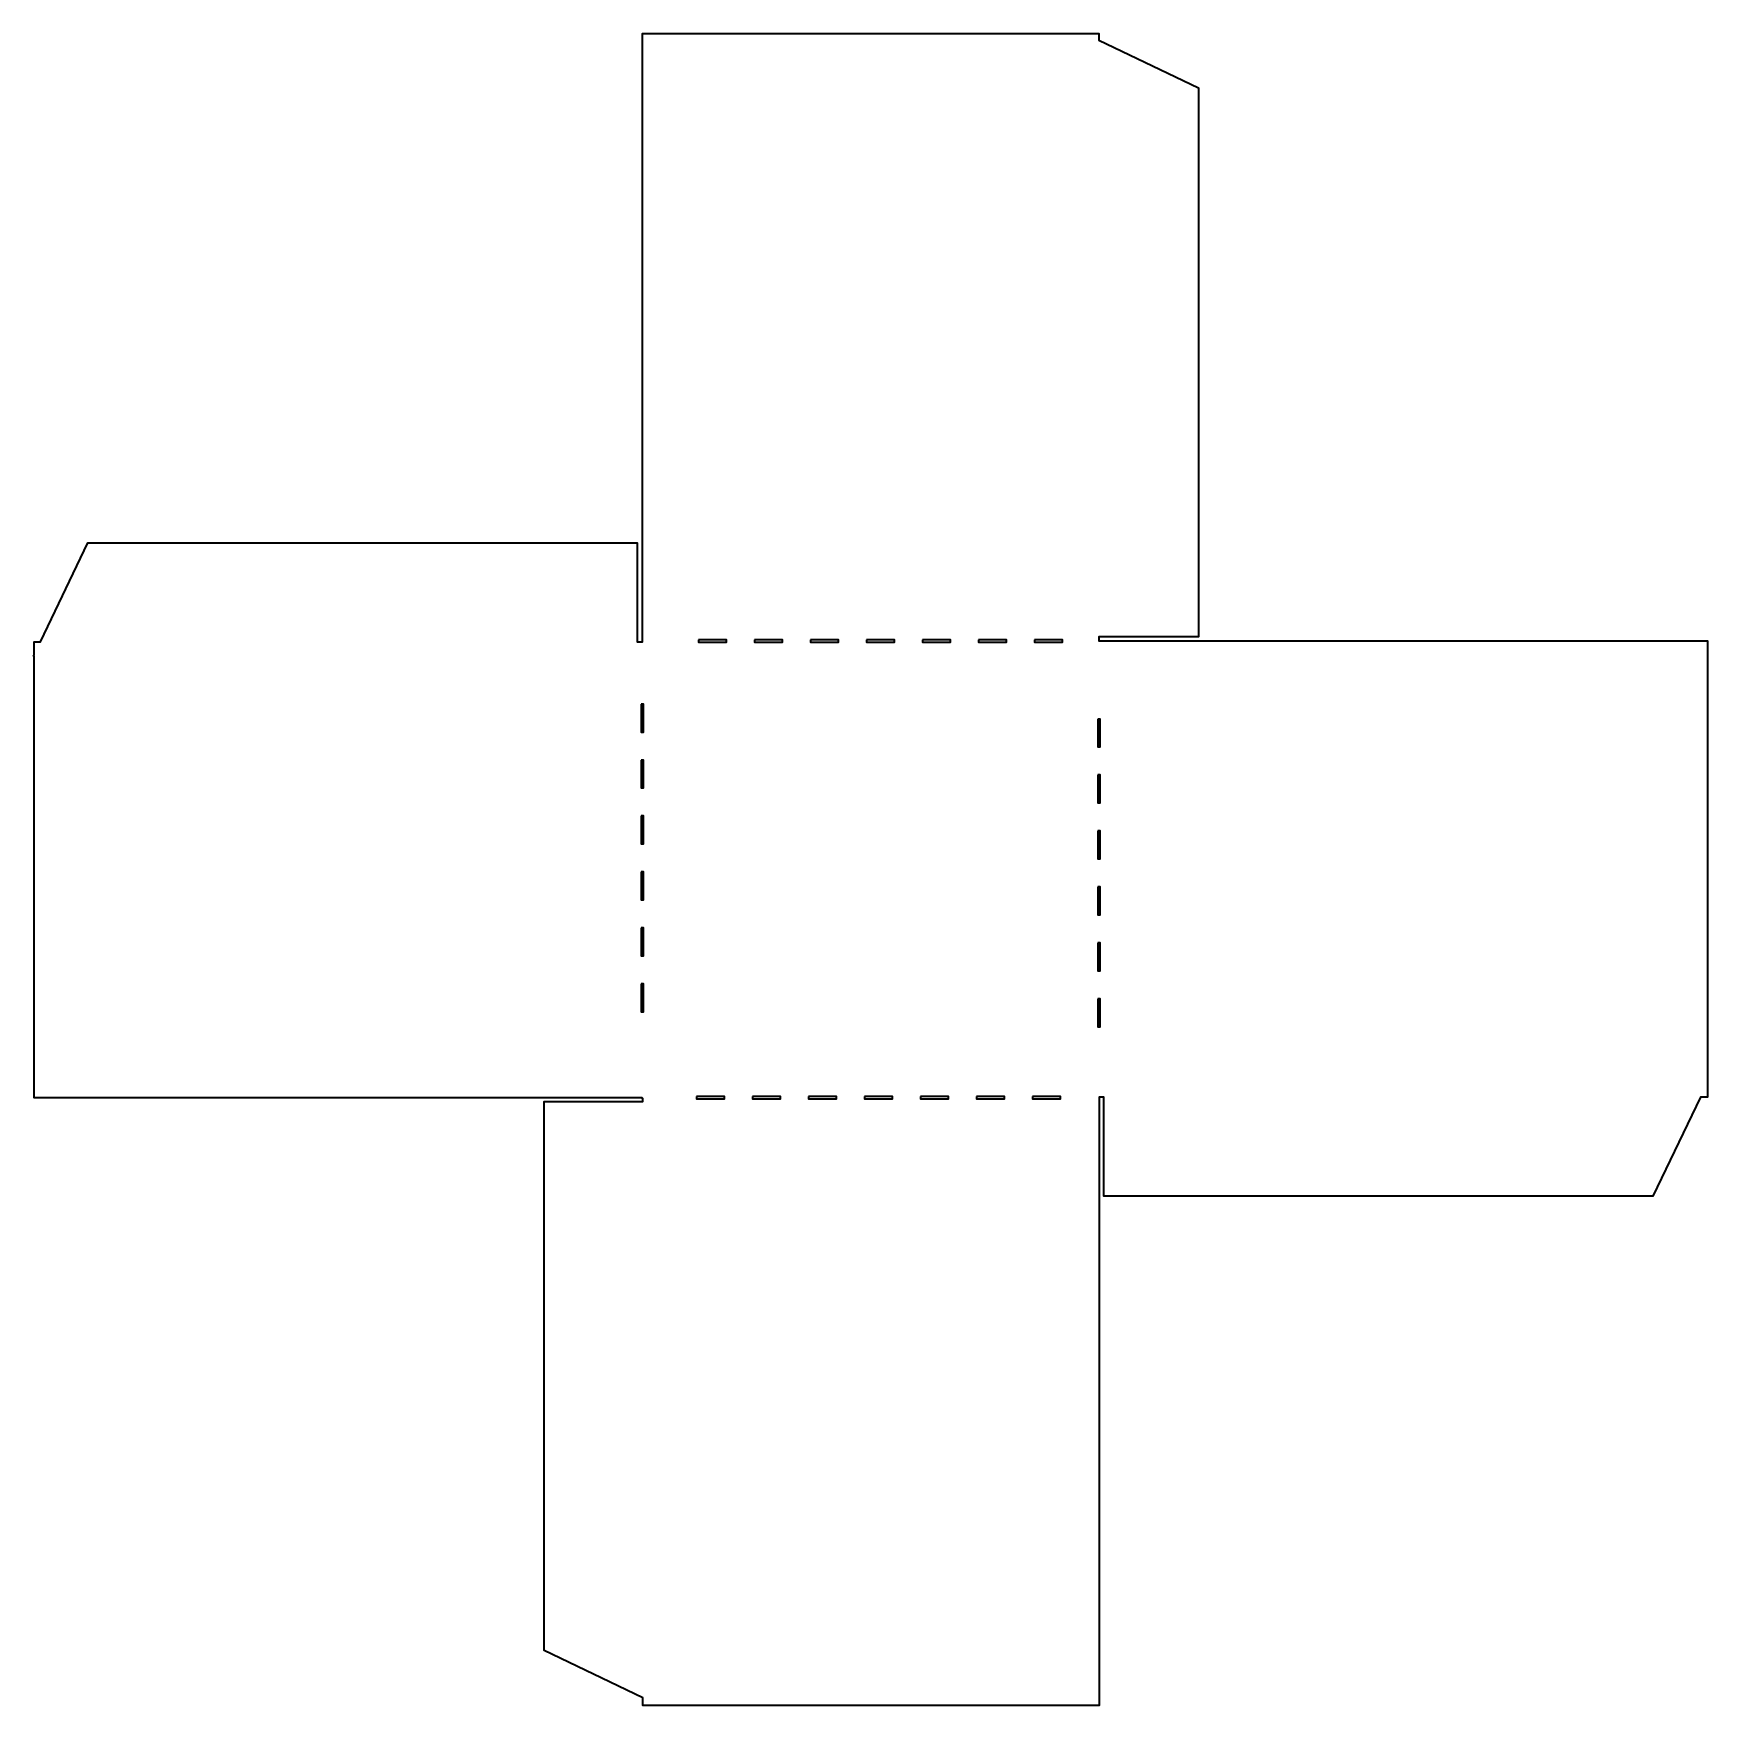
# Model space of a CAD drawing. Header units: centimetres. Extents: x -13 to 13, y -13 to 13.
import ezdxf

# ---------------------------------------------------------------- set-up
doc = ezdxf.new("R2010")
doc.units = ezdxf.units.CM
doc.header["$MEASUREMENT"] = 0
doc.layers.add('Layer 1', color=7, linetype='Continuous')

msp = doc.modelspace()

# ---------------------------------------------------------------- linework, layer by layer
at = {"layer": 'Layer 1', "color": 54, "lineweight": 35}
for points, knots in [([(3.34326, 13.00882), (3.34326, 13.00882), (3.34326, 13.00634), (3.34326, 13.00634), (3.34326, 13.00634), (3.34326, 13.00634), (-3.54169, 13.00634), (-3.54169, 13.00634), (-3.54169, 13.00634), (-3.54169, 13.00634), (-3.54169, 3.54004), (-3.54169, 3.54004), (-3.54169, 3.54004), (-3.54169, 3.54004), (-3.62768, 3.54004), (-3.62768, 3.54004), (-3.62768, 3.54004), (-3.62768, 3.54004), (-3.62768, 5.08206), (-3.62768, 5.08206), (-3.62768, 5.08206), (-3.62768, 5.08206), (-12.17372, 5.08206), (-12.17372, 5.08206), (-12.17372, 5.08206), (-12.17372, 5.08206), (-12.9129, 3.54004), (-12.9129, 3.54004), (-12.9129, 3.54004), (-12.9129, 3.54004), (-13.01129, 3.54004), (-13.01129, 3.54004), (-13.01129, 3.54004), (-13.01129, 3.54004), (-13.01129, 3.33499), (-13.01129, 3.33499), (-13.01129, 3.33499), (-13.01129, 3.33499), (-13.02039, 3.31597), (-13.02039, 3.31597), (-13.02039, 3.31597), (-13.02039, 3.31597), (-13.01129, 3.31597), (-13.01129, 3.31597), (-13.01129, 3.31597), (-13.01129, 3.31597), (-13.01129, -3.56154), (-13.01129, -3.56154), (-13.01129, -3.56154), (-13.01129, -3.56154), (-3.54665, -3.56154), (-3.54665, -3.56154), (-3.54665, -3.56154), (-3.54665, -3.56154), (-3.54665, -3.57229), (-3.54665, -3.57229), (-3.54665, -3.57229), (-3.54665, -3.57229), (-3.53755, -3.57229), (-3.53755, -3.57229), (-3.53755, -3.57229), (-3.53755, -3.57229), (-3.53755, -3.61942), (-3.53755, -3.61942), (-3.53755, -3.61942), (-3.53755, -3.61942), (-5.07048, -3.61942), (-5.07048, -3.61942), (-5.07048, -3.61942), (-5.07048, -3.61942), (-5.07048, -12.16546), (-5.07048, -12.16546), (-5.07048, -12.16546), (-5.07048, -12.16546), (-3.53755, -12.89968), (-3.53755, -12.89968), (-3.53755, -12.89968), (-3.53755, -12.89968), (-3.53755, -13.0204), (-3.53755, -13.0204), (-3.53755, -13.0204), (-3.53755, -13.0204), (3.56486, -13.0204), (3.56486, -13.0204), (3.56486, -13.0204), (3.56486, -13.0204), (3.56486, -3.54832), (3.56486, -3.54832), (3.56486, -3.54832), (3.56486, -3.54832), (3.63514, -3.54832), (3.63514, -3.54832), (3.63514, -3.54832), (3.63514, -3.54832), (3.63514, -5.09117), (3.63514, -5.09117), (3.63514, -5.09117), (3.63514, -5.09117), (12.18118, -5.09117), (12.18118, -5.09117), (12.18118, -5.09117), (12.18118, -5.09117), (12.92119, -3.54832), (12.92119, -3.54832), (12.92119, -3.54832), (12.92119, -3.54832), (13.03116, -3.54832), (13.03116, -3.54832), (13.03116, -3.54832), (13.03116, -3.54832), (13.03116, 3.55326), (13.03116, 3.55326), (13.03116, 3.55326), (13.03116, 3.55326), (3.5599, 3.55326), (3.5599, 3.55326), (3.5599, 3.55326), (3.5599, 3.55326), (3.5599, 3.6161), (3.5599, 3.6161), (3.5599, 3.6161), (3.5599, 3.6161), (5.10937, 3.6161), (5.10937, 3.6161), (5.10937, 3.6161), (5.10937, 3.6161), (5.10937, 12.16297), (5.10937, 12.16297), (5.10937, 12.16297), (5.10937, 12.16297), (3.5599, 12.90546), (3.5599, 12.90546), (3.5599, 12.90546), (3.5599, 12.90546), (3.5599, 13.00633), (3.5599, 13.00633), (3.5599, 13.00633), (3.5599, 13.00633), (3.34823, 13.00633), (3.34823, 13.00633), (3.34823, 13.00633), (3.34823, 13.00633), (3.34327, 13.00881), (3.34327, 13.00881), (3.34327, 13.00881), (3.34327, 13.00881), (3.34326, 13.00882), (3.34326, 13.00882)], [0, 0, 0, 0, 0.02631579, 0.02631579, 0.02631579, 0.02631579, 0.05263158, 0.05263158, 0.05263158, 0.05263158, 0.07894737, 0.07894737, 0.07894737, 0.07894737, 0.10526316, 0.10526316, 0.10526316, 0.10526316, 0.13157895, 0.13157895, 0.13157895, 0.13157895, 0.15789474, 0.15789474, 0.15789474, 0.15789474, 0.18421053, 0.18421053, 0.18421053, 0.18421053, 0.21052632, 0.21052632, 0.21052632, 0.21052632, 0.23684211, 0.23684211, 0.23684211, 0.23684211, 0.26315789, 0.26315789, 0.26315789, 0.26315789, 0.28947368, 0.28947368, 0.28947368, 0.28947368, 0.31578947, 0.31578947, 0.31578947, 0.31578947, 0.34210526, 0.34210526, 0.34210526, 0.34210526, 0.36842105, 0.36842105, 0.36842105, 0.36842105, 0.39473684, 0.39473684, 0.39473684, 0.39473684, 0.42105263, 0.42105263, 0.42105263, 0.42105263, 0.44736842, 0.44736842, 0.44736842, 0.44736842, 0.47368421, 0.47368421, 0.47368421, 0.47368421, 0.5, 0.5, 0.5, 0.5, 0.52631579, 0.52631579, 0.52631579, 0.52631579, 0.55263158, 0.55263158, 0.55263158, 0.55263158, 0.57894737, 0.57894737, 0.57894737, 0.57894737, 0.60526316, 0.60526316, 0.60526316, 0.60526316, 0.63157895, 0.63157895, 0.63157895, 0.63157895, 0.65789474, 0.65789474, 0.65789474, 0.65789474, 0.68421053, 0.68421053, 0.68421053, 0.68421053, 0.71052632, 0.71052632, 0.71052632, 0.71052632, 0.73684211, 0.73684211, 0.73684211, 0.73684211, 0.76315789, 0.76315789, 0.76315789, 0.76315789, 0.78947368, 0.78947368, 0.78947368, 0.78947368, 0.81578947, 0.81578947, 0.81578947, 0.81578947, 0.84210526, 0.84210526, 0.84210526, 0.84210526, 0.86842105, 0.86842105, 0.86842105, 0.86842105, 0.89473684, 0.89473684, 0.89473684, 0.89473684, 0.92105263, 0.92105263, 0.92105263, 0.92105263, 0.94736842, 0.94736842, 0.94736842, 0.94736842, 1, 1, 1, 1]), ([(-2.67353, 3.56733), (-2.67353, 3.56733), (-2.23779, 3.56733), (-2.23779, 3.56733), (-2.23779, 3.56733), (-2.23779, 3.56733), (-2.23779, 3.53095), (-2.23779, 3.53095), (-2.23779, 3.53095), (-2.23779, 3.53095), (-2.67353, 3.53095), (-2.67353, 3.53095), (-2.67353, 3.53095), (-2.67353, 3.53095), (-2.67353, 3.56733), (-2.67353, 3.56733)], [0, 0, 0, 0, 0.2, 0.2, 0.2, 0.2, 0.4, 0.4, 0.4, 0.4, 0.6, 0.6, 0.6, 0.6, 1, 1, 1, 1]), ([(-1.80206, 3.56733), (-1.80206, 3.56733), (-1.36632, 3.56733), (-1.36632, 3.56733), (-1.36632, 3.56733), (-1.36632, 3.56733), (-1.36632, 3.53095), (-1.36632, 3.53095), (-1.36632, 3.53095), (-1.36632, 3.53095), (-1.80206, 3.53095), (-1.80206, 3.53095), (-1.80206, 3.53095), (-1.80206, 3.53095), (-1.80206, 3.56733), (-1.80206, 3.56733)], [0, 0, 0, 0, 0.2, 0.2, 0.2, 0.2, 0.4, 0.4, 0.4, 0.4, 0.6, 0.6, 0.6, 0.6, 1, 1, 1, 1]), ([(-0.93059, 3.56733), (-0.93059, 3.56733), (-0.49485, 3.56733), (-0.49485, 3.56733), (-0.49485, 3.56733), (-0.49485, 3.56733), (-0.49485, 3.53095), (-0.49485, 3.53095), (-0.49485, 3.53095), (-0.49485, 3.53095), (-0.93059, 3.53095), (-0.93059, 3.53095), (-0.93059, 3.53095), (-0.93059, 3.53095), (-0.93059, 3.56733), (-0.93059, 3.56733)], [0, 0, 0, 0, 0.2, 0.2, 0.2, 0.2, 0.4, 0.4, 0.4, 0.4, 0.6, 0.6, 0.6, 0.6, 1, 1, 1, 1]), ([(-0.05912, 3.56733), (-0.05912, 3.56733), (0.37662, 3.56733), (0.37662, 3.56733), (0.37662, 3.56733), (0.37662, 3.56733), (0.37662, 3.53095), (0.37662, 3.53095), (0.37662, 3.53095), (0.37662, 3.53095), (-0.05912, 3.53095), (-0.05912, 3.53095), (-0.05912, 3.53095), (-0.05912, 3.53095), (-0.05912, 3.56733), (-0.05912, 3.56733)], [0, 0, 0, 0, 0.2, 0.2, 0.2, 0.2, 0.4, 0.4, 0.4, 0.4, 0.6, 0.6, 0.6, 0.6, 1, 1, 1, 1]), ([(0.81235, 3.56733), (0.81235, 3.56733), (1.24809, 3.56733), (1.24809, 3.56733), (1.24809, 3.56733), (1.24809, 3.56733), (1.24809, 3.53095), (1.24809, 3.53095), (1.24809, 3.53095), (1.24809, 3.53095), (0.81235, 3.53095), (0.81235, 3.53095), (0.81235, 3.53095), (0.81235, 3.53095), (0.81235, 3.56733), (0.81235, 3.56733)], [0, 0, 0, 0, 0.2, 0.2, 0.2, 0.2, 0.4, 0.4, 0.4, 0.4, 0.6, 0.6, 0.6, 0.6, 1, 1, 1, 1]), ([(1.68382, 3.56733), (1.68382, 3.56733), (2.11956, 3.56733), (2.11956, 3.56733), (2.11956, 3.56733), (2.11956, 3.56733), (2.11956, 3.53095), (2.11956, 3.53095), (2.11956, 3.53095), (2.11956, 3.53095), (1.68382, 3.53095), (1.68382, 3.53095), (1.68382, 3.53095), (1.68382, 3.53095), (1.68382, 3.56733), (1.68382, 3.56733)], [0, 0, 0, 0, 0.2, 0.2, 0.2, 0.2, 0.4, 0.4, 0.4, 0.4, 0.6, 0.6, 0.6, 0.6, 1, 1, 1, 1]), ([(2.5553, 3.56733), (2.5553, 3.56733), (2.99104, 3.56733), (2.99104, 3.56733), (2.99104, 3.56733), (2.99104, 3.56733), (2.99104, 3.53095), (2.99104, 3.53095), (2.99104, 3.53095), (2.99104, 3.53095), (2.5553, 3.53095), (2.5553, 3.53095), (2.5553, 3.53095), (2.5553, 3.53095), (2.5553, 3.56733), (2.5553, 3.56733)], [0, 0, 0, 0, 0.2, 0.2, 0.2, 0.2, 0.4, 0.4, 0.4, 0.4, 0.6, 0.6, 0.6, 0.6, 1, 1, 1, 1]), ([(-3.56319, 2.57018), (-3.56319, 2.57018), (-3.52681, 2.57018), (-3.52681, 2.57018), (-3.52681, 2.57018), (-3.52681, 2.57018), (-3.52681, 2.13444), (-3.52681, 2.13444), (-3.52681, 2.13444), (-3.52681, 2.13444), (-3.56319, 2.13444), (-3.56319, 2.13444), (-3.56319, 2.13444), (-3.56319, 2.13444), (-3.56319, 2.57018), (-3.56319, 2.57018)], [0, 0, 0, 0, 0.2, 0.2, 0.2, 0.2, 0.4, 0.4, 0.4, 0.4, 0.6, 0.6, 0.6, 0.6, 1, 1, 1, 1]), ([(3.54418, 2.33701), (3.54418, 2.33701), (3.58056, 2.33701), (3.58056, 2.33701), (3.58056, 2.33701), (3.58056, 2.33701), (3.58056, 1.90127), (3.58056, 1.90127), (3.58056, 1.90127), (3.58056, 1.90127), (3.54418, 1.90127), (3.54418, 1.90127), (3.54418, 1.90127), (3.54418, 1.90127), (3.54418, 2.33701), (3.54418, 2.33701)], [0, 0, 0, 0, 0.2, 0.2, 0.2, 0.2, 0.4, 0.4, 0.4, 0.4, 0.6, 0.6, 0.6, 0.6, 1, 1, 1, 1]), ([(-3.56319, 1.69871), (-3.56319, 1.69871), (-3.52681, 1.69871), (-3.52681, 1.69871), (-3.52681, 1.69871), (-3.52681, 1.69871), (-3.52681, 1.26297), (-3.52681, 1.26297), (-3.52681, 1.26297), (-3.52681, 1.26297), (-3.56319, 1.26297), (-3.56319, 1.26297), (-3.56319, 1.26297), (-3.56319, 1.26297), (-3.56319, 1.69871), (-3.56319, 1.69871)], [0, 0, 0, 0, 0.2, 0.2, 0.2, 0.2, 0.4, 0.4, 0.4, 0.4, 0.6, 0.6, 0.6, 0.6, 1, 1, 1, 1]), ([(3.54418, 1.46554), (3.54418, 1.46554), (3.58056, 1.46554), (3.58056, 1.46554), (3.58056, 1.46554), (3.58056, 1.46554), (3.58056, 1.0298), (3.58056, 1.0298), (3.58056, 1.0298), (3.58056, 1.0298), (3.54418, 1.0298), (3.54418, 1.0298), (3.54418, 1.0298), (3.54418, 1.0298), (3.54418, 1.46554), (3.54418, 1.46554)], [0, 0, 0, 0, 0.2, 0.2, 0.2, 0.2, 0.4, 0.4, 0.4, 0.4, 0.6, 0.6, 0.6, 0.6, 1, 1, 1, 1]), ([(-3.56319, 0.82724), (-3.56319, 0.82724), (-3.52681, 0.82724), (-3.52681, 0.82724), (-3.52681, 0.82724), (-3.52681, 0.82724), (-3.52681, 0.3915), (-3.52681, 0.3915), (-3.52681, 0.3915), (-3.52681, 0.3915), (-3.56319, 0.3915), (-3.56319, 0.3915), (-3.56319, 0.3915), (-3.56319, 0.3915), (-3.56319, 0.82724), (-3.56319, 0.82724)], [0, 0, 0, 0, 0.2, 0.2, 0.2, 0.2, 0.4, 0.4, 0.4, 0.4, 0.6, 0.6, 0.6, 0.6, 1, 1, 1, 1]), ([(3.54418, 0.59407), (3.54418, 0.59407), (3.58056, 0.59407), (3.58056, 0.59407), (3.58056, 0.59407), (3.58056, 0.59407), (3.58056, 0.15833), (3.58056, 0.15833), (3.58056, 0.15833), (3.58056, 0.15833), (3.54418, 0.15833), (3.54418, 0.15833), (3.54418, 0.15833), (3.54418, 0.15833), (3.54418, 0.59407), (3.54418, 0.59407)], [0, 0, 0, 0, 0.2, 0.2, 0.2, 0.2, 0.4, 0.4, 0.4, 0.4, 0.6, 0.6, 0.6, 0.6, 1, 1, 1, 1]), ([(-3.56319, -0.04424), (-3.56319, -0.04424), (-3.52681, -0.04424), (-3.52681, -0.04424), (-3.52681, -0.04424), (-3.52681, -0.04424), (-3.52681, -0.47998), (-3.52681, -0.47998), (-3.52681, -0.47998), (-3.52681, -0.47998), (-3.56319, -0.47998), (-3.56319, -0.47998), (-3.56319, -0.47998), (-3.56319, -0.47998), (-3.56319, -0.04424), (-3.56319, -0.04424)], [0, 0, 0, 0, 0.2, 0.2, 0.2, 0.2, 0.4, 0.4, 0.4, 0.4, 0.6, 0.6, 0.6, 0.6, 1, 1, 1, 1]), ([(3.54418, -0.2774), (3.54418, -0.2774), (3.58056, -0.2774), (3.58056, -0.2774), (3.58056, -0.2774), (3.58056, -0.2774), (3.58056, -0.71314), (3.58056, -0.71314), (3.58056, -0.71314), (3.58056, -0.71314), (3.54418, -0.71314), (3.54418, -0.71314), (3.54418, -0.71314), (3.54418, -0.71314), (3.54418, -0.2774), (3.54418, -0.2774)], [0, 0, 0, 0, 0.2, 0.2, 0.2, 0.2, 0.4, 0.4, 0.4, 0.4, 0.6, 0.6, 0.6, 0.6, 1, 1, 1, 1]), ([(-3.56319, -0.91571), (-3.56319, -0.91571), (-3.52681, -0.91571), (-3.52681, -0.91571), (-3.52681, -0.91571), (-3.52681, -0.91571), (-3.52681, -1.35145), (-3.52681, -1.35145), (-3.52681, -1.35145), (-3.52681, -1.35145), (-3.56319, -1.35145), (-3.56319, -1.35145), (-3.56319, -1.35145), (-3.56319, -1.35145), (-3.56319, -0.91571), (-3.56319, -0.91571)], [0, 0, 0, 0, 0.2, 0.2, 0.2, 0.2, 0.4, 0.4, 0.4, 0.4, 0.6, 0.6, 0.6, 0.6, 1, 1, 1, 1]), ([(3.54418, -1.14887), (3.54418, -1.14887), (3.58056, -1.14887), (3.58056, -1.14887), (3.58056, -1.14887), (3.58056, -1.14887), (3.58056, -1.58461), (3.58056, -1.58461), (3.58056, -1.58461), (3.58056, -1.58461), (3.54418, -1.58461), (3.54418, -1.58461), (3.54418, -1.58461), (3.54418, -1.58461), (3.54418, -1.14887), (3.54418, -1.14887)], [0, 0, 0, 0, 0.2, 0.2, 0.2, 0.2, 0.4, 0.4, 0.4, 0.4, 0.6, 0.6, 0.6, 0.6, 1, 1, 1, 1]), ([(-3.56319, -1.78718), (-3.56319, -1.78718), (-3.52681, -1.78718), (-3.52681, -1.78718), (-3.52681, -1.78718), (-3.52681, -1.78718), (-3.52681, -2.22292), (-3.52681, -2.22292), (-3.52681, -2.22292), (-3.52681, -2.22292), (-3.56319, -2.22292), (-3.56319, -2.22292), (-3.56319, -2.22292), (-3.56319, -2.22292), (-3.56319, -1.78718), (-3.56319, -1.78718)], [0, 0, 0, 0, 0.2, 0.2, 0.2, 0.2, 0.4, 0.4, 0.4, 0.4, 0.6, 0.6, 0.6, 0.6, 1, 1, 1, 1]), ([(3.54418, -2.02034), (3.54418, -2.02034), (3.58056, -2.02034), (3.58056, -2.02034), (3.58056, -2.02034), (3.58056, -2.02034), (3.58056, -2.45608), (3.58056, -2.45608), (3.58056, -2.45608), (3.58056, -2.45608), (3.54418, -2.45608), (3.54418, -2.45608), (3.54418, -2.45608), (3.54418, -2.45608), (3.54418, -2.02034), (3.54418, -2.02034)], [0, 0, 0, 0, 0.2, 0.2, 0.2, 0.2, 0.4, 0.4, 0.4, 0.4, 0.6, 0.6, 0.6, 0.6, 1, 1, 1, 1]), ([(-2.70164, -3.54004), (-2.70164, -3.54004), (-2.2659, -3.54004), (-2.2659, -3.54004), (-2.2659, -3.54004), (-2.2659, -3.54004), (-2.2659, -3.57642), (-2.2659, -3.57642), (-2.2659, -3.57642), (-2.2659, -3.57642), (-2.70164, -3.57642), (-2.70164, -3.57642), (-2.70164, -3.57642), (-2.70164, -3.57642), (-2.70164, -3.54004), (-2.70164, -3.54004)], [0, 0, 0, 0, 0.2, 0.2, 0.2, 0.2, 0.4, 0.4, 0.4, 0.4, 0.6, 0.6, 0.6, 0.6, 1, 1, 1, 1]), ([(-1.83017, -3.54004), (-1.83017, -3.54004), (-1.39443, -3.54004), (-1.39443, -3.54004), (-1.39443, -3.54004), (-1.39443, -3.54004), (-1.39443, -3.57642), (-1.39443, -3.57642), (-1.39443, -3.57642), (-1.39443, -3.57642), (-1.83017, -3.57642), (-1.83017, -3.57642), (-1.83017, -3.57642), (-1.83017, -3.57642), (-1.83017, -3.54004), (-1.83017, -3.54004)], [0, 0, 0, 0, 0.2, 0.2, 0.2, 0.2, 0.4, 0.4, 0.4, 0.4, 0.6, 0.6, 0.6, 0.6, 1, 1, 1, 1]), ([(-0.9587, -3.54004), (-0.9587, -3.54004), (-0.52296, -3.54004), (-0.52296, -3.54004), (-0.52296, -3.54004), (-0.52296, -3.54004), (-0.52296, -3.57642), (-0.52296, -3.57642), (-0.52296, -3.57642), (-0.52296, -3.57642), (-0.9587, -3.57642), (-0.9587, -3.57642), (-0.9587, -3.57642), (-0.9587, -3.57642), (-0.9587, -3.54004), (-0.9587, -3.54004)], [0, 0, 0, 0, 0.2, 0.2, 0.2, 0.2, 0.4, 0.4, 0.4, 0.4, 0.6, 0.6, 0.6, 0.6, 1, 1, 1, 1]), ([(-0.08723, -3.54004), (-0.08723, -3.54004), (0.34851, -3.54004), (0.34851, -3.54004), (0.34851, -3.54004), (0.34851, -3.54004), (0.34851, -3.57642), (0.34851, -3.57642), (0.34851, -3.57642), (0.34851, -3.57642), (-0.08723, -3.57642), (-0.08723, -3.57642), (-0.08723, -3.57642), (-0.08723, -3.57642), (-0.08723, -3.54004), (-0.08723, -3.54004)], [0, 0, 0, 0, 0.2, 0.2, 0.2, 0.2, 0.4, 0.4, 0.4, 0.4, 0.6, 0.6, 0.6, 0.6, 1, 1, 1, 1]), ([(0.78424, -3.54004), (0.78424, -3.54004), (1.21998, -3.54004), (1.21998, -3.54004), (1.21998, -3.54004), (1.21998, -3.54004), (1.21998, -3.57642), (1.21998, -3.57642), (1.21998, -3.57642), (1.21998, -3.57642), (0.78424, -3.57642), (0.78424, -3.57642), (0.78424, -3.57642), (0.78424, -3.57642), (0.78424, -3.54004), (0.78424, -3.54004)], [0, 0, 0, 0, 0.2, 0.2, 0.2, 0.2, 0.4, 0.4, 0.4, 0.4, 0.6, 0.6, 0.6, 0.6, 1, 1, 1, 1]), ([(1.65571, -3.54004), (1.65571, -3.54004), (2.09145, -3.54004), (2.09145, -3.54004), (2.09145, -3.54004), (2.09145, -3.54004), (2.09145, -3.57642), (2.09145, -3.57642), (2.09145, -3.57642), (2.09145, -3.57642), (1.65571, -3.57642), (1.65571, -3.57642), (1.65571, -3.57642), (1.65571, -3.57642), (1.65571, -3.54004), (1.65571, -3.54004)], [0, 0, 0, 0, 0.2, 0.2, 0.2, 0.2, 0.4, 0.4, 0.4, 0.4, 0.6, 0.6, 0.6, 0.6, 1, 1, 1, 1]), ([(2.52718, -3.54004), (2.52718, -3.54004), (2.96292, -3.54004), (2.96292, -3.54004), (2.96292, -3.54004), (2.96292, -3.54004), (2.96292, -3.57642), (2.96292, -3.57642), (2.96292, -3.57642), (2.96292, -3.57642), (2.52718, -3.57642), (2.52718, -3.57642), (2.52718, -3.57642), (2.52718, -3.57642), (2.52718, -3.54004), (2.52718, -3.54004)], [0, 0, 0, 0, 0.2, 0.2, 0.2, 0.2, 0.4, 0.4, 0.4, 0.4, 0.6, 0.6, 0.6, 0.6, 1, 1, 1, 1])]:
    msp.add_open_spline(points, degree=3, knots=knots, dxfattribs=at)

doc.saveas('drawing.dxf')
